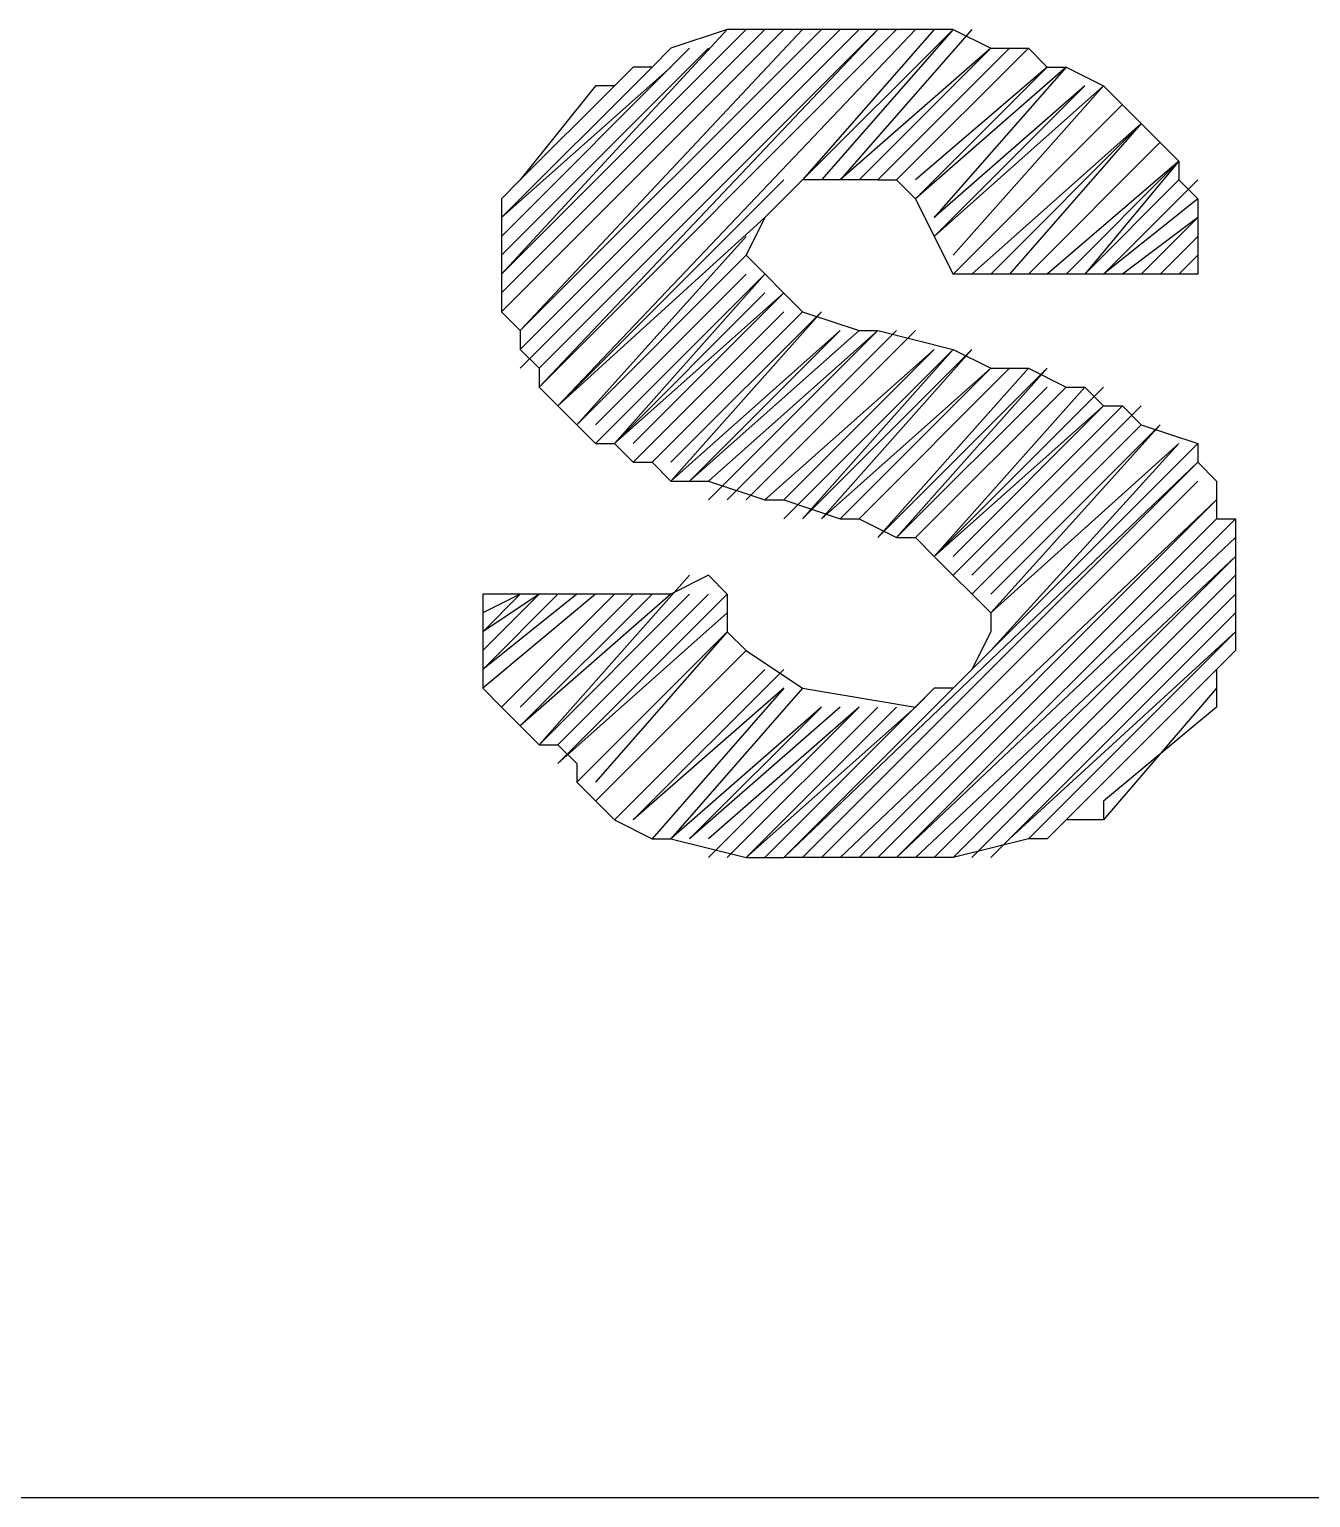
# Model space of a CAD drawing. Extents: x -1005 to 594, y -998 to 420.
# Drawn here: x 457.09 to 463.9, y 7.5 to 15.3 of the extents above; entities that cross this region are included whole.
import ezdxf

# ---------------------------------------------------------------- set-up
doc = ezdxf.new("R2010")
doc.units = 0

msp = doc.modelspace()

# ---------------------------------------------------------------- linework, layer by layer
at = {"layer": 'GT_1', "flags": 128}
for points in [[(461.1, 15.3), (459.6, 13.8)], [(461, 15.3), (459.6, 13.9)], [(460.9, 15.3), (459.6, 14)], [(461.1, 15.3), (459.6, 13.8)], [(461, 15.3), (459.6, 13.9)], [(460.8, 15.3), (459.6, 14)], [(461.5, 15.3), (459.7, 13.5)], [(461.4, 15.3), (459.7, 13.6)], [(461.3, 15.3), (459.7, 13.7)], [(461.4, 15.3), (459.7, 13.6)], [(461.2, 15.3), (459.7, 13.7)], [(461.7, 15.3), (459.8, 13.4)], [(461.6, 15.3), (459.8, 13.5)], [(461.6, 15.3), (459.8, 13.4)], [(461.8, 15.3), (459.9, 13.3)], [(461.8, 15.3), (459.9, 13.3)], [(460.8, 15.3), (460.5, 15.2)], [(461, 15.3), (460.8, 15.3)], [(462, 15.3), (461, 15.3)], [(462, 15.3), (461.2, 14.5)], [(461.9, 15.3), (461.2, 14.5)], [(462, 15.3), (461.3, 14.5)], [(462.1, 15.3), (461.4, 14.5)], [(462, 15.3), (462.2, 15.2)], [(460.7, 15.2), (459.6, 14.1)], [(460.6, 15.2), (459.6, 14.2)], [(460.5, 15.2), (460.4, 15.1)], [(462.2, 15.2), (461.4, 14.5)], [(462.2, 15.2), (461.5, 14.5)], [(462.3, 15.2), (461.6, 14.5)], [(462.3, 15.2), (461.6, 14.5)], [(462.4, 15.2), (461.7, 14.5)], [(462.4, 15.2), (461.7, 14.5)], [(462.2, 15.2), (462.4, 15.2)], [(462.4, 15.2), (462.5, 15.1)], [(460.5, 15.1), (459.6, 14.3)], [(460.4, 15.1), (459.6, 14.3)], [(460.3, 15.1), (460.2, 15)], [(460.4, 15.1), (460.3, 15.1)], [(462.6, 15.1), (461.8, 14.4)], [(462.5, 15.1), (461.8, 14.4)], [(462.5, 15.1), (461.8, 14.4)], [(462.5, 15.1), (461.8, 14.5)], [(462.6, 15.1), (461.9, 14.3)], [(462.5, 15.1), (462.6, 15.1)], [(462.6, 15.1), (462.8, 15)], [(460.2, 15), (459.7, 14.5)], [(460.1, 15), (459.7, 14.5)], [(460.2, 15), (460.1, 15)], [(462.8, 15), (461.9, 14.2)], [(462.7, 15), (461.9, 14.2)], [(462.7, 15), (461.9, 14.3)], [(462.8, 15), (462, 14.1)], [(462.8, 15), (462, 14.1)], [(462.8, 15), (463.2, 14.6)], [(462.8, 15), (462.8, 15)], [(462.9, 14.9), (462, 14)], [(462.9, 14.9), (462, 14)], [(463, 14.8), (462.1, 14)], [(463, 14.8), (462.2, 14)], [(463, 14.8), (462.3, 14)], [(463, 14.8), (462.3, 14)], [(463.1, 14.7), (462.4, 14)], [(463.1, 14.7), (462.4, 14)], [(463.2, 14.6), (462.5, 14)], [(463.2, 14.6), (462.6, 14)], [(463.2, 14.6), (462.7, 14)], [(463.2, 14.6), (463.2, 14.5)], [(459.7, 14.5), (459.6, 14.4)], [(461.1, 14.5), (459.9, 13.3)], [(461.2, 14.5), (461, 14.3)], [(461.6, 14.5), (461.2, 14.5)], [(461.6, 14.5), (461.7, 14.5)], [(461.7, 14.5), (461.8, 14.4)], [(463.2, 14.5), (462.7, 14)], [(463.3, 14.5), (462.8, 14)], [(463.2, 14.5), (463.3, 14.4)], [(459.6, 14.4), (459.6, 14.2)], [(461.8, 14.4), (461.9, 14.2)], [(463.3, 14.4), (462.8, 14)], [(463.3, 14.4), (463.3, 14)], [(461, 14.3), (459.9, 13.3)], [(461, 14.3), (460.9, 14.1)], [(463.3, 14.3), (462.9, 14)], [(463.3, 14.3), (463, 14)], [(459.6, 14.2), (459.6, 13.8)], [(460.9, 14.2), (460, 13.2)], [(461.9, 14.2), (462, 14)], [(463.3, 14.2), (463.1, 14)], [(463.3, 14.2), (463.1, 14)], [(460.9, 14.1), (460, 13.2)], [(460.9, 14.1), (461.2, 13.8)], [(463.3, 14.1), (463.2, 14)], [(461, 14), (460.1, 13.1)], [(460.9, 14), (460.1, 13.2)], [(461, 14), (460.2, 13.1)], [(463.3, 14), (462, 14)], [(463.3, 14), (463.3, 14)], [(461.1, 13.9), (460.2, 13.1)], [(461, 13.9), (460.2, 13.1)], [(461.1, 13.9), (460.3, 13.1)], [(459.6, 13.8), (459.7, 13.7)], [(461.1, 13.8), (460.3, 13)], [(461.2, 13.8), (460.4, 13)], [(461.2, 13.8), (460.4, 13)], [(461.3, 13.8), (460.5, 13)], [(461.3, 13.8), (460.5, 12.9)], [(461.2, 13.8), (461.5, 13.7)], [(459.7, 13.7), (459.7, 13.6)], [(461.4, 13.7), (460.5, 12.9)], [(461.5, 13.7), (460.6, 12.9)], [(461.4, 13.7), (460.6, 12.9)], [(461.6, 13.7), (460.7, 12.8)], [(461.6, 13.7), (460.7, 12.9)], [(461.7, 13.7), (460.8, 12.8)], [(461.7, 13.7), (460.8, 12.8)], [(461.8, 13.7), (460.9, 12.8)], [(461.8, 13.7), (460.9, 12.8)], [(461.5, 13.7), (461.6, 13.7)], [(461.6, 13.7), (462, 13.6)], [(459.7, 13.6), (459.8, 13.5)], [(461.9, 13.6), (461, 12.8)], [(461.9, 13.6), (461.1, 12.8)], [(462, 13.6), (461.1, 12.7)], [(462, 13.6), (461.2, 12.7)], [(462.1, 13.6), (461.2, 12.7)], [(462.1, 13.6), (461.3, 12.7)], [(462, 13.6), (462.2, 13.5)], [(459.8, 13.5), (459.8, 13.4)], [(462.2, 13.5), (461.3, 12.7)], [(462.2, 13.5), (461.4, 12.7)], [(462.3, 13.5), (461.5, 12.7)], [(462.3, 13.5), (461.5, 12.7)], [(462.5, 13.5), (461.6, 12.6)], [(462.4, 13.5), (461.6, 12.6)], [(462.5, 13.5), (461.7, 12.6)], [(462.2, 13.5), (462.3, 13.5)], [(462.3, 13.5), (462.4, 13.5)], [(462.4, 13.5), (462.6, 13.4)], [(459.8, 13.4), (460, 13.2)], [(462.5, 13.4), (461.7, 12.6)], [(462.6, 13.4), (461.8, 12.6)], [(462.6, 13.4), (461.8, 12.6)], [(462.8, 13.4), (461.9, 12.5)], [(462.7, 13.4), (461.9, 12.5)], [(462.6, 13.4), (462.7, 13.4)], [(462.7, 13.4), (462.8, 13.3)], [(462.8, 13.3), (461.9, 12.5)], [(462.9, 13.3), (462, 12.4)], [(462.8, 13.3), (462, 12.5)], [(462.9, 13.3), (462, 12.4)], [(463, 13.3), (462.1, 12.4)], [(462.8, 13.3), (462.9, 13.3)], [(462.9, 13.3), (463, 13.2)], [(460, 13.2), (460.1, 13.1)], [(463, 13.2), (462.1, 12.3)], [(463.1, 13.2), (462.2, 12.3)], [(463.1, 13.2), (462.2, 12.2)], [(463.1, 13.2), (462.2, 12.3)], [(463, 13.2), (463.3, 13.1)], [(460.1, 13.1), (460.2, 13.1)], [(460.2, 13.1), (460.3, 13)], [(463.3, 13.1), (462.1, 11.9)], [(463.2, 13.1), (462.2, 12.2)], [(463.2, 13.1), (462.2, 12)], [(463.3, 13.1), (463.3, 13)], [(460.3, 13), (460.4, 13)], [(460.4, 13), (460.5, 12.9)], [(463.3, 13), (461.1, 10.9)], [(463.3, 13), (461.2, 10.9)], [(463.3, 13), (463.4, 12.9)], [(460.5, 12.9), (460.7, 12.9)], [(460.7, 12.9), (461, 12.8)], [(463.3, 12.9), (461.3, 10.9)], [(463.3, 12.9), (461.3, 10.9)], [(463.4, 12.9), (463.4, 12.7)], [(461, 12.8), (461.1, 12.8)], [(461.1, 12.8), (461.4, 12.7)], [(463.4, 12.8), (461.4, 10.9)], [(463.4, 12.8), (461.5, 10.9)], [(463.4, 12.8), (461.5, 10.9)], [(461.4, 12.7), (461.5, 12.7)], [(461.5, 12.7), (461.7, 12.6)], [(463.4, 12.7), (461.6, 10.9)], [(463.5, 12.7), (461.7, 10.9)], [(463.4, 12.7), (463.5, 12.7)], [(463.5, 12.7), (463.5, 12)], [(463.5, 12.6), (461.7, 10.9)], [(461.7, 12.6), (461.8, 12.6)], [(461.8, 12.6), (461.9, 12.5)], [(463.5, 12.5), (461.8, 10.9)], [(463.5, 12.5), (461.9, 10.9)], [(461.9, 12.5), (462.2, 12.2)], [(460.6, 12.4), (459.8, 11.5)], [(460.7, 12.4), (460.5, 12.3)], [(460.7, 12.4), (460.8, 12.3)], [(463.5, 12.4), (462, 10.9)], [(463.5, 12.4), (462, 10.9)], [(460.1, 12.3), (459.5, 11.8)], [(460, 12.3), (459.5, 11.9)], [(459.8, 12.3), (459.5, 12)], [(459.7, 12.3), (459.5, 12.1)], [(459.6, 12.3), (459.5, 12.3)], [(460.1, 12.3), (459.5, 11.8)], [(459.9, 12.3), (459.5, 11.9)], [(459.8, 12.3), (459.5, 12.1)], [(459.7, 12.3), (459.5, 12.2)], [(459.5, 12.3), (459.5, 12.3)], [(460.5, 12.3), (459.5, 12.3)], [(459.5, 12.3), (459.5, 11.9)], [(460.2, 12.3), (459.6, 11.7)], [(460.2, 12.3), (459.6, 11.7)], [(460.5, 12.3), (459.7, 11.6)], [(460.4, 12.3), (459.7, 11.6)], [(460.5, 12.3), (459.7, 11.6)], [(460.3, 12.3), (459.7, 11.7)], [(460.6, 12.3), (459.8, 11.5)], [(460.8, 12.3), (459.9, 11.4)], [(460.7, 12.3), (459.9, 11.5)], [(460.8, 12.3), (460.8, 12.2)], [(463.5, 12.3), (462.1, 10.9)], [(460.8, 12.2), (459.9, 11.4)], [(460.8, 12.2), (459.9, 11.4)], [(460.8, 12.2), (460.8, 12.1)], [(463.5, 12.2), (462.2, 10.9)], [(462.2, 12.2), (462.2, 12.1)], [(460.8, 12.1), (460, 11.3)], [(460.8, 12.1), (460, 11.3)], [(460.8, 12.1), (460.1, 11.3)], [(460.8, 12.1), (460.9, 12)], [(462.2, 12.1), (462.1, 11.9)], [(463.5, 12.1), (462.3, 11)], [(463.5, 12.1), (462.4, 11)], [(460.9, 12), (460.1, 11.2)], [(460.9, 12), (460.1, 11.2)], [(460.9, 12), (460.1, 11.2)], [(460.9, 12), (461.2, 11.8)], [(463.5, 12), (462.5, 11)], [(463.5, 12), (463.4, 11.9)], [(459.5, 11.9), (459.5, 11.8)], [(461, 11.9), (460.2, 11.1)], [(461, 11.9), (460.2, 11.1)], [(461.1, 11.9), (460.3, 11.1)], [(462.1, 11.9), (462, 11.8)], [(463.4, 11.9), (462.6, 11.1)], [(463.4, 11.9), (463.4, 11.7)], [(459.5, 11.8), (459.6, 11.7)], [(461.1, 11.8), (460.3, 11.1)], [(461.1, 11.8), (460.4, 11)], [(461.1, 11.8), (460.4, 11)], [(461.2, 11.8), (460.5, 11)], [(461.9, 11.8), (461, 10.9)], [(462, 11.8), (461.1, 10.9)], [(461.2, 11.8), (461.8, 11.7)], [(461.9, 11.8), (461.8, 11.7)], [(462, 11.8), (461.9, 11.8)], [(463.4, 11.8), (462.8, 11.1)], [(459.6, 11.7), (459.8, 11.5)], [(461.3, 11.7), (460.5, 11)], [(461.4, 11.7), (460.6, 11)], [(461.3, 11.7), (460.6, 11)], [(461.5, 11.7), (460.7, 10.9)], [(461.5, 11.7), (460.7, 11)], [(461.6, 11.7), (460.8, 10.9)], [(461.6, 11.7), (460.8, 10.9)], [(461.8, 11.7), (460.9, 10.9)], [(461.7, 11.7), (460.9, 10.9)], [(463.4, 11.7), (462.8, 11.2)], [(459.8, 11.5), (459.9, 11.5)], [(459.9, 11.5), (460, 11.4)], [(460, 11.4), (460, 11.3)], [(460, 11.3), (460.2, 11.1)], [(462.8, 11.2), (462.8, 11.1)], [(460.2, 11.1), (460.4, 11)], [(462.6, 11.1), (462.5, 11)], [(462.8, 11.1), (462.6, 11.1)], [(460.4, 11), (460.5, 11)], [(460.5, 11), (460.9, 10.9)], [(462.4, 11), (462, 10.9)], [(462.5, 11), (462.4, 11)], [(460.9, 10.9), (461.1, 10.9)], [(461.9, 10.9), (461.1, 10.9)], [(462, 10.9), (461.9, 10.9)], [(25.4, 7.5), (589.1, 7.5)]]:
    msp.add_lwpolyline(points, dxfattribs=at)

doc.saveas('drawing.dxf')
